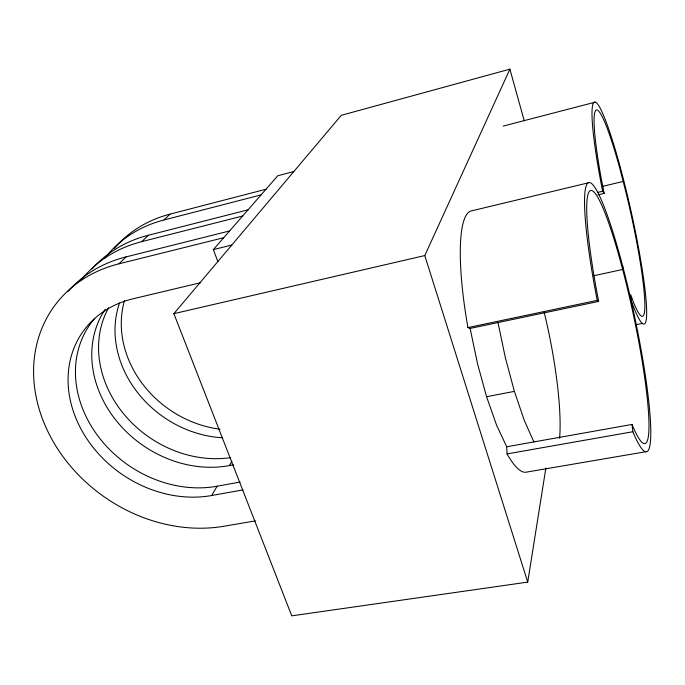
<?xml version="1.0" encoding="UTF-8"?>
<svg xmlns="http://www.w3.org/2000/svg" width="685" height="685" viewBox="0 0 685 685"><rect width="100%" height="100%" fill="white"/><g stroke="black" fill="none" stroke-linecap="round" stroke-linejoin="round"><path stroke-width="1.03" d="M622.879 266.765L622.682 269.47L593.681 275.755M524.205 120.654L509.897 69.151L341.293 115.311L173.879 313.661L291.75 615.849L527.724 582.113L545.885 467.983M527.724 582.113L424.786 255.565L509.897 69.151M200.662 282.682L132.993 298.814A112.725 94.102 34.8 0 0 75.547 417.336A112.725 94.102 34.8 0 0 211.631 495.529L217.154 486.213L240.161 482.034M105.13 309.363A108.161 91.533 35.1 0 0 115.936 420.23A108.161 91.533 35.1 0 0 229.381 465.577L231.932 461.279M217.83 261.627L213.352 249.605L277.767 175.762L293.831 171.55M255.445 520.883L223.918 526.251A150.392 125.62 34.9 0 1 43.575 421.763A150.392 125.62 34.9 0 1 119.002 263.802L126.1 256.892L229.629 230.948M80.761 280.644A144.295 122.187 35.1 0 1 141.786 241.625L148.311 235.272L248.047 209.833M105.028 257.877A138.319 118.685 35.4 0 1 164.049 219.953L170.026 214.131L266.02 189.231M503.192 126.083L594.991 102.236M164.049 219.953L261.071 194.9M141.786 241.625L242.644 216.032M119.002 263.802L223.721 237.712M213.352 249.605L231.787 245.059M588.432 182.801L470.663 211.091A133.524 27.845 78.1 0 0 467.949 327.584L470.141 328.423L598.656 301.417A129.319 15.678 77.9 0 1 596.412 195.088A129.319 15.678 77.9 0 1 643.224 367.785A129.319 15.678 77.9 0 1 632.007 424.443L632.871 431.73L507.054 453.915L506.703 446.757L496.599 425.214L486.564 396.718L477.471 363.512L470.141 328.423M602.577 186.363L623.17 181.448M597.448 192.468L602.646 191.235L604.179 193.384L597.962 194.857M173.879 313.661L424.786 255.565M467.949 327.584L597.217 300.373L598.656 301.417M636.125 324.656L642.402 323.38M486.564 396.718L514.401 391.383L524.179 420.136L533.88 441.919M229.381 465.577L233.551 464.807M211.631 495.529L243.021 489.903M506.703 446.757L632.007 424.443M645.886 451.715L525.463 472.29A133.524 27.845 78.1 0 1 507.054 453.915M514.401 391.383L505.402 357.904L497.986 322.567M604.179 193.384L601.353 179.17A105.713 11.02 77.4 0 1 596.207 110.045A105.713 11.02 77.4 0 1 620.036 169.212L626.141 193.05A105.713 11.02 77.4 0 1 644.508 296.536A105.713 11.02 77.4 0 1 633.865 303.318L630.714 294.687L631.621 301.837A113.556 11.842 77.4 0 0 641.622 265.737A113.556 11.842 77.4 0 0 600.514 108.829A113.556 11.842 77.4 0 0 602.646 191.235M544.164 312.154A126.348 23.941 78.1 0 1 559.594 438.314M597.217 300.373A137.565 16.688 77.9 0 1 594.845 187.382A137.565 16.688 77.9 0 1 644.619 370.765A137.565 16.688 77.9 0 1 632.871 431.73M230.408 457.657A106.851 90.78 35.1 0 1 123.214 413.32A106.851 90.78 35.1 0 1 108.641 307.719M91.936 269.059A142.548 121.177 35.2 0 1 148.311 235.272M217.154 486.213A111.304 93.314 34.9 0 1 97.159 434.949A111.304 93.314 34.9 0 1 94.684 318.439M67.875 291.596A148.491 124.567 34.9 0 1 126.1 256.892M222.265 437.749A103.683 88.922 35.3 0 1 119.532 303.044M220.005 429.187A102.485 88.202 35.4 0 1 124.516 300.518M114.121 248.595A136.717 117.717 35.4 0 1 170.026 214.131"/></g></svg>
